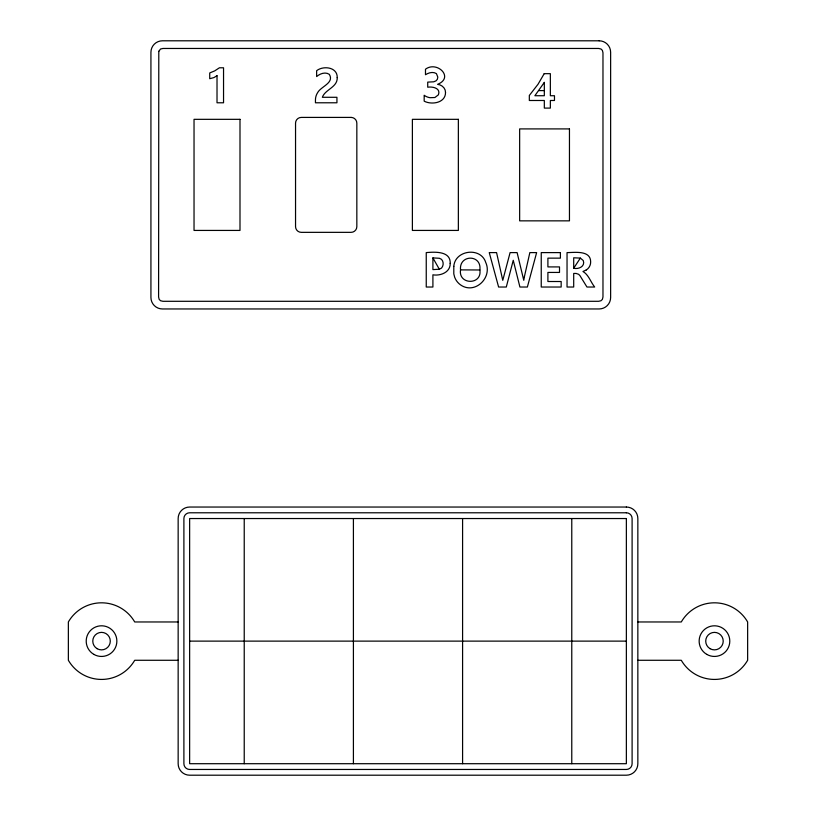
<?xml version="1.0" encoding="UTF-8"?>
<svg xmlns="http://www.w3.org/2000/svg" width="816" height="816" viewBox="0 0 816 816"><rect width="100%" height="100%" fill="white"/><g stroke="black" fill="none" stroke-linecap="round" stroke-linejoin="round"><path stroke-width="1.22" d="M479.869 269.984C482.276 285.212 458.184 285.019 460.53 269.882C458.908 254.327 481.93 254.153 479.869 269.984L460.53 269.882M573.699 268.229L580.349 258.101L583.277 260.559C585.419 266.414 578.554 269.525 573.699 268.229L573.699 257.795L580.349 258.101M439.324 269.229L441.476 268.117C443.69 265.771 443.771 261.691 441.507 259.345L439.396 258.274L432.908 257.907L432.908 269.606L439.324 269.229L432.908 257.907M538.815 90.596L544.323 90.596M178.153 621.965L134.711 621.965A38.311 38.311 0 0 0 68.36 621.965L68.36 660.277A38.311 38.311 0 0 0 134.711 660.277L178.153 660.277M637.847 621.965L681.289 621.965A38.311 38.311 0 0 1 747.64 621.965L747.64 660.277A38.311 38.311 0 0 1 681.289 660.277L637.847 660.277M189.638 641.121L626.362 641.121M571.771 518.537L571.771 763.705M462.59 518.537L462.59 763.705M353.41 518.537L353.41 763.705M244.229 518.537L244.229 763.705M453.808 266.393L453.798 273.89L454.655 277.185A16.228 16.228 0 0 0 460.55 284.886C474.81 294.892 492.66 277.695 485.765 262.538C480.93 246.687 454.961 249.931 453.808 266.393M337.222 77.571C337.651 87.343 325.145 89.321 322.351 97.288L336.937 97.288L336.937 102.785L315.445 102.785L315.445 100.184A13.627 13.627 0 0 1 317.546 92.779C320.841 86.384 334.611 82.997 329.307 74.327C325.298 71.655 319.964 73.644 316.639 76.561L316.639 70.696C323.32 65.392 337.549 67.055 337.222 77.571M445.526 92.524C445.536 103 431.664 105.111 424.177 101.174L424.177 95.258A12.852 12.852 0 0 0 430.001 97.696L434.918 97.512L438.406 94.819C441.007 88.108 432.551 86.425 427.727 87.21L427.727 82.12L433.735 81.804L435.999 80.866L437.356 79.305L437.804 77.112L436.417 73.603C433.031 71.42 428.635 72.706 425.483 74.725L425.483 69.227C436.978 60.506 454.573 77.52 437.6 84.334C441.752 84.762 445.669 88.148 445.526 92.524M450.197 263.384C450.483 272.299 440.436 276.124 432.908 274.819L432.908 287.028L426.248 287.028L426.248 252.603C434.459 251.899 450.809 250.808 450.197 263.384M158.794 51.316L158.59 296.963L159.161 299.35L160.538 300.727L162.925 301.298L598.638 301.298L601.025 300.727L602.402 299.35L602.973 296.963L602.973 52.795L602.402 50.408L601.025 49.031L598.638 48.46L162.925 48.46L160.538 49.031L158.794 51.316M524.423 276.593L523.77 280.296L517.109 252.603L510.092 252.603L502.768 280.337L496.567 252.603L489.253 252.603L498.607 287.028L506.297 287.028L513.244 260.294L519.914 287.028L527.371 287.028L536.632 252.603L529.849 252.603L524.423 276.593M544.201 73.664L538.05 84.232L529.329 95.462L529.329 100.49L544.323 100.49L544.323 108.1L550.351 108.1L550.351 100.49L554.472 100.49L554.472 95.727L550.351 95.727L550.351 73.664L544.201 73.664M544.323 82.396L534.868 95.727L544.323 95.727L544.323 82.396M217.015 75.725L213.904 77.591L209.722 78.713L209.722 72.94L214.72 70.88L219.422 67.789L223.543 67.789L223.543 102.785L217.015 102.785L217.015 75.725M586.235 269.984L582.961 271.504C588.713 274.798 590.662 282.112 594.68 287.028L586.959 287.028L579.952 275.645L578.656 274.309L576.137 273.442L573.699 273.442L573.699 287.028L567.038 287.028L567.038 252.603C574.484 252.593 590.692 249.971 590.662 261.905A9.262 9.262 0 0 1 586.235 269.984M599.138 40.8L162.425 40.8A11.495 11.495 0 0 0 150.929 52.295L150.929 297.463A11.495 11.495 0 0 0 162.425 308.958L599.138 308.958A11.495 11.495 0 0 0 610.633 297.463L610.633 52.295A11.495 11.495 0 0 0 599.138 40.8M351.094 117.412L301.298 117.412A5.743 5.743 0 0 0 295.545 123.165L295.545 226.593A5.743 5.743 0 0 0 301.298 232.346L351.094 232.346A5.743 5.743 0 0 0 356.837 226.593L356.837 123.165A5.743 5.743 0 0 0 351.094 117.412M239.996 119.33L194.035 119.33L194.035 230.428L239.996 230.428L239.996 119.33M458.357 119.33L412.386 119.33L412.386 230.428L458.357 230.428L458.357 119.33M569.456 128.908L519.649 128.908L519.649 220.85L569.456 220.85L569.456 128.908M560.398 252.603L541.243 252.603L541.243 287.028L561.163 287.028L561.163 281.51L547.903 281.51L547.903 272.432L559.511 272.432L559.511 266.914L547.903 266.914L547.903 258.142L560.398 258.142L560.398 252.603M626.362 507.042L189.638 507.042A11.495 11.495 0 0 0 178.153 518.537L178.153 763.705A11.495 11.495 0 0 0 189.638 775.2L626.362 775.2A11.495 11.495 0 0 0 637.847 763.705L637.847 518.537A11.495 11.495 0 0 0 626.362 507.042M626.362 512.785L189.638 512.785A5.743 5.743 0 0 0 183.896 518.537L183.896 763.705A5.743 5.743 0 0 0 189.638 769.457L626.362 769.457A5.743 5.743 0 0 0 632.104 763.705L632.104 518.537A5.743 5.743 0 0 0 626.362 512.785M626.362 518.537L189.638 518.537L189.638 763.705L626.362 763.705L626.362 518.537M710.093 648.7A8.752 8.752 0 0 0 723.221 641.121A8.752 8.752 0 0 0 710.093 633.542A8.752 8.752 0 0 0 710.093 648.7M706.809 654.391A15.32 15.32 0 0 0 729.79 641.121A15.32 15.32 0 0 0 706.809 627.851A15.32 15.32 0 0 0 706.809 654.391M93.871 654.391A15.32 15.32 0 0 0 116.861 641.121A15.32 15.32 0 0 0 93.871 627.851A15.32 15.32 0 0 0 93.871 654.391M97.155 648.7A8.752 8.752 0 0 0 110.293 641.121A8.752 8.752 0 0 0 97.155 633.542A8.752 8.752 0 0 0 97.155 648.7"/></g></svg>
